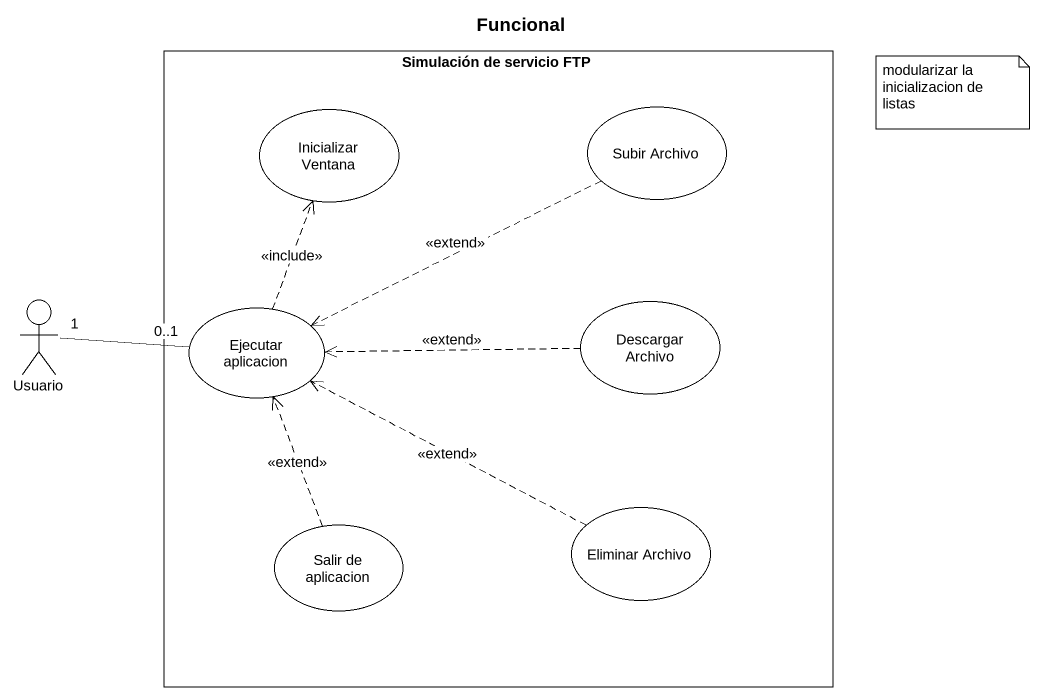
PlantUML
@startuml
title Funcional
rectangle "Simulación de servicio FTP" as Simulación_de_servicio_FTP {
  usecase "Inicializar Ventana" as Inicializar_Ventana
  usecase "Subir Archivo" as Subir_Archivo
  usecase "Descargar Archivo" as Descargar_Archivo
  usecase "Ejecutar aplicacion" as Ejecutar_aplicacion
  usecase "Salir de aplicacion" as Salir_de_aplicacion
  usecase "Eliminar Archivo" as Eliminar_Archivo
}
actor Usuario
Subir_Archivo .left.> Ejecutar_aplicacion : <<extend>>
Usuario "1" -right- "0..1" Ejecutar_aplicacion
Descargar_Archivo .left.> Ejecutar_aplicacion : <<extend>>
Ejecutar_aplicacion .up.> Inicializar_Ventana : <<include>>
Salir_de_aplicacion .up.> Ejecutar_aplicacion : <<extend>>
Eliminar_Archivo .left.> Ejecutar_aplicacion : <<extend>>
note as N1
  modularizar la inicializacion de listas
end note
@enduml
